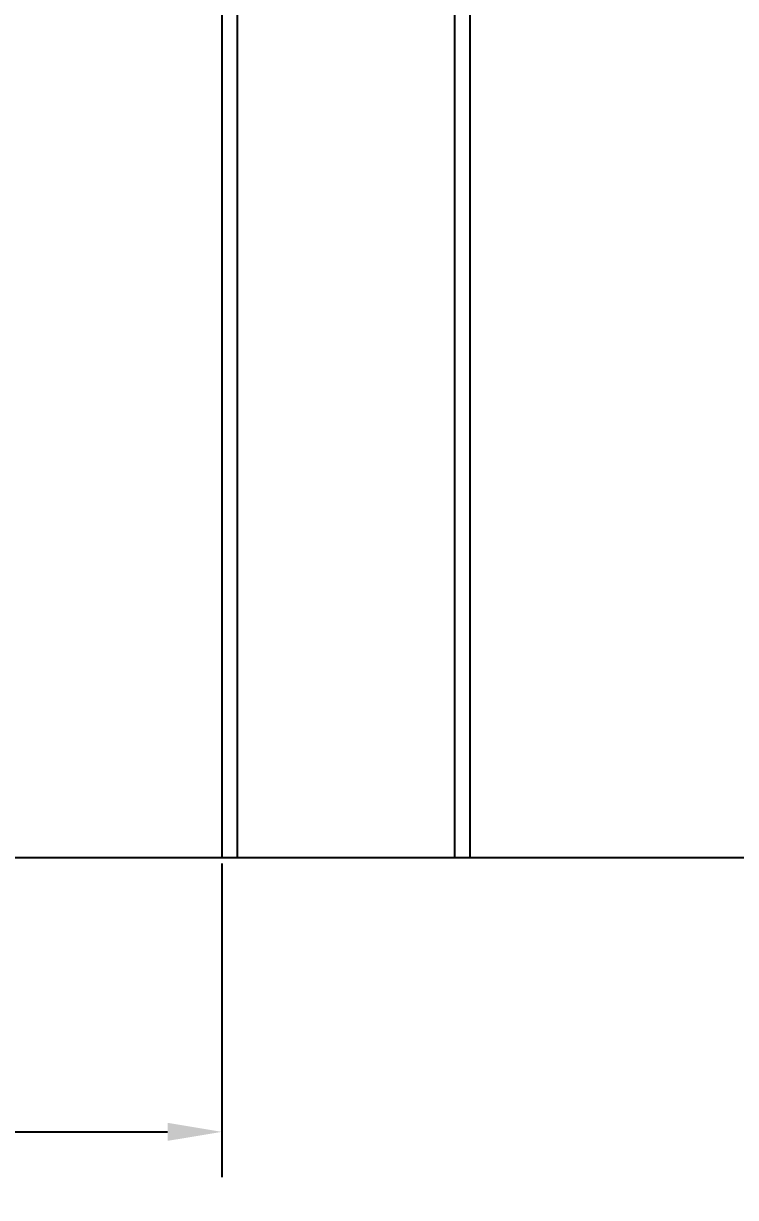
# Model space of a CAD drawing. Header units: millimetres. Extents: x -60 to 270204, y -80695 to 4986.
# Drawn here: x 1200.5 to 1436.9, y 369.8 to 759.7 of the extents above; entities that cross this region are included whole.
import ezdxf

# ---------------------------------------------------------------- set-up
doc = ezdxf.new("R2010")
doc.units = ezdxf.units.MM
doc.styles.get("Standard").update_dxf_attribs({"font": ''})
doc.styles.get('Standard').set_extended_font_data('SimSun')
doc.dimstyles.new('ISO-25', dxfattribs={"dimtxt": 35, "dimasz": 18, "dimexe": 15, "dimexo": 2, "dimgap": 6, "dimtad": 1, "dimdec": 1, "dimdsep": 46, "dimtxsty": 'Standard', "dimcen": 2.5, "dimclrd": 6, "dimclre": 6, "dimclrt": 6, "dimadec": 0, "dimazin": 0, "dimtfac": 1, "dimtdec": 1, "dimtmove": 0, "dimatfit": 3, "dimfxl": 0, "dimarcsym": 0})

# ---------------------------------------------------------------- blocks, each defined once
blk = doc.blocks.new('*D28')
at = {"color": 6, "lineweight": -2, "transparency": 16777216}
for p, q in [((864.66, 480.72), (864.66, 376.6)), ((1266.36, 480.72), (1266.36, 376.6)), ((882.66, 391.6), (1248.36, 391.6))]:
    blk.add_line(p, q, dxfattribs=at)
at = {"color": 6, "transparency": 16777216}
for points in [[(882.66, 394.6), (882.66, 388.6), (864.66, 391.6)], [(1248.36, 394.6), (1248.36, 388.6), (1266.36, 391.6)]]:
    blk.add_solid(points, dxfattribs=at)
at = {"layer": 'Defpoints', "color": 0, "transparency": 16777216}
for p in [(864.66, 482.72), (1266.36, 482.72), (1266.36, 391.6)]:
    blk.add_point(p, dxfattribs=at)
at = {"color": 6, "transparency": 16777216, "insert": (1065.51, 415.1), "char_height": 35, "attachment_point": 5}
blk.add_mtext('401.7', dxfattribs=at)
blk = doc.blocks.new('*D32')
at = {"color": 6, "lineweight": -2, "transparency": 16777216}
for p, q in [((394.79, 495.9), (394.79, 266.55)), ((1736.23, 495.9), (1736.23, 266.55)), ((412.79, 281.55), (1718.23, 281.55))]:
    blk.add_line(p, q, dxfattribs=at)
at = {"color": 6, "transparency": 16777216}
for points in [[(412.79, 284.55), (412.79, 278.55), (394.79, 281.55)], [(1718.23, 284.55), (1718.23, 278.55), (1736.23, 281.55)]]:
    blk.add_solid(points, dxfattribs=at)
at = {"layer": 'Defpoints', "color": 0, "transparency": 16777216}
for p in [(394.79, 497.9), (1736.23, 497.9), (1736.23, 281.55)]:
    blk.add_point(p, dxfattribs=at)
at = {"color": 6, "transparency": 16777216, "insert": (1065.51, 305.05), "char_height": 35, "attachment_point": 5}
blk.add_mtext('1341.4', dxfattribs=at)

msp = doc.modelspace()

# ---------------------------------------------------------------- linework, layer by layer
for p, q in [((1266.36, 1018.32), (1266.36, 482.72)), ((1271.51, 1018.32), (1271.51, 482.72)), ((1343.61, 1018.32), (1343.61, 482.72)), ((1348.76, 1018.32), (1348.76, 482.72)), ((1065.51, 482.72), (1720.78, 482.72))]:
    msp.add_line(p, q)

# ---------------------------------------------------------------- dimensions: what is measured, and where the dimension line sits
for base, p1, p2, picture, middle in [((1736.23, 281.55), (394.79, 497.9), (1736.23, 497.9), '*D32', (1065.51, 305.05)), ((1266.36, 391.6), (864.66, 482.72), (1266.36, 482.72), '*D28', (1065.51, 415.1))]:
    dim = msp.add_linear_dim(base=base, p1=p1, p2=p2, dimstyle='ISO-25')
    dim.commit()
    dim.dimension.update_dxf_attribs({"geometry": picture, "text_midpoint": middle})

doc.saveas('drawing.dxf')
